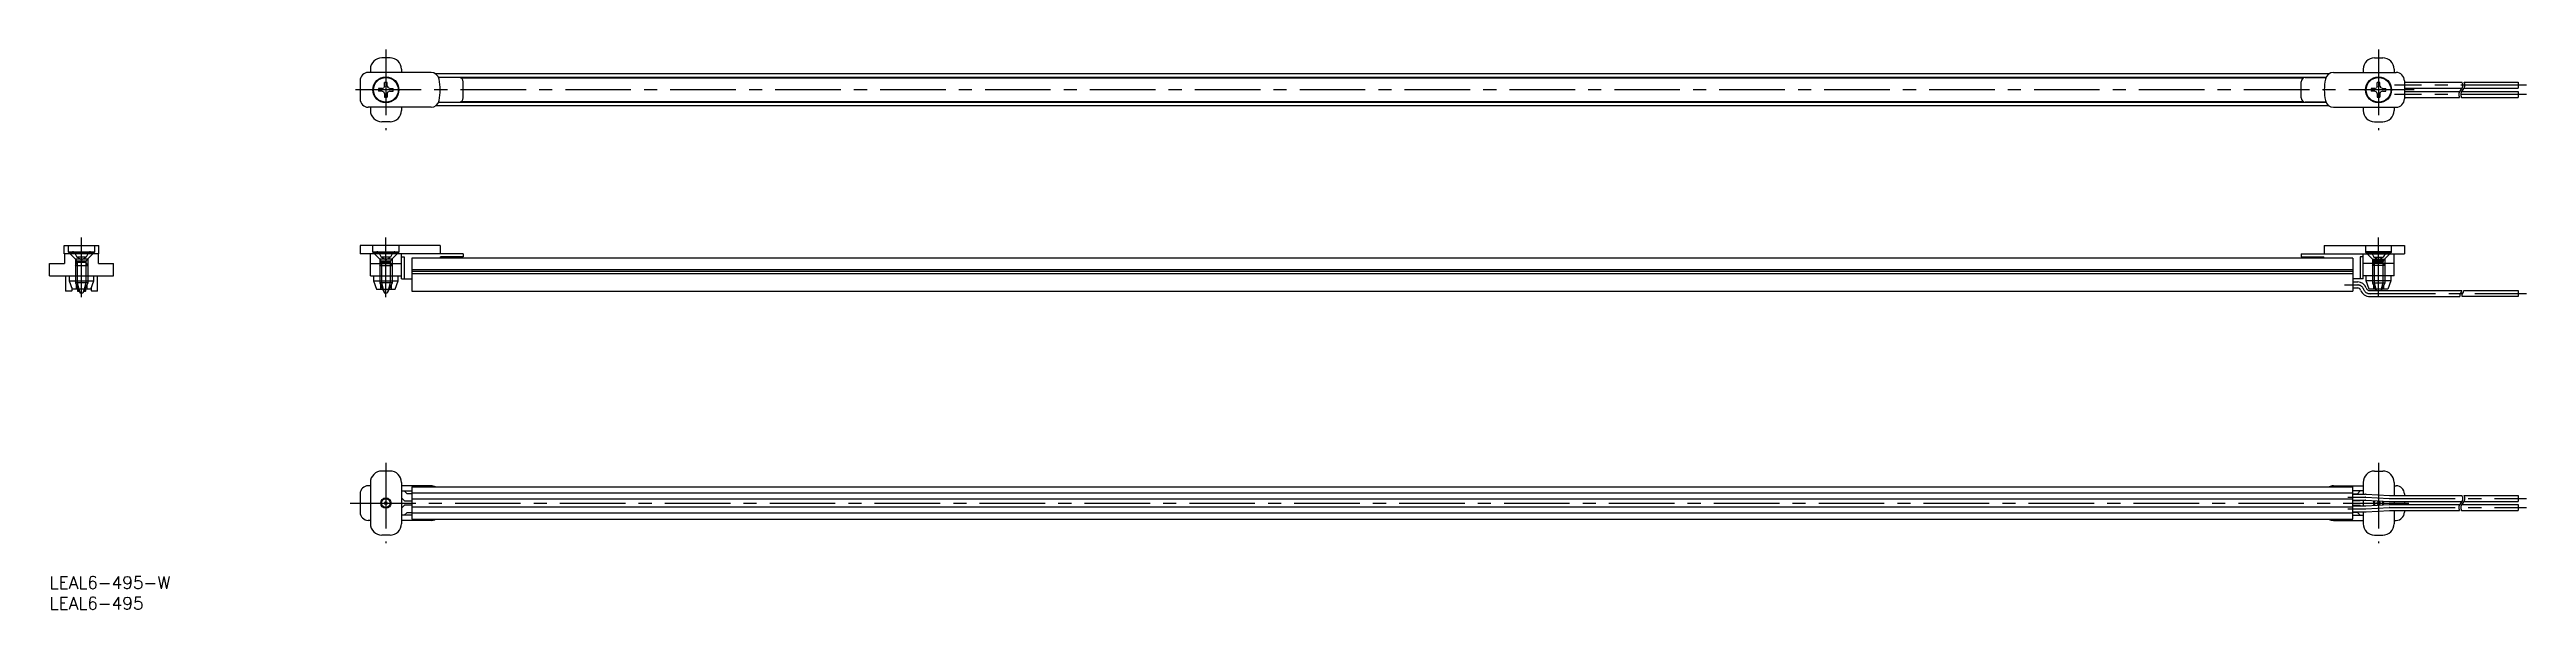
# Model space of a CAD drawing. Extents: x 0 to 600, y -8 to 128.
import ezdxf

# ---------------------------------------------------------------- set-up
doc = ezdxf.new("R2010")
doc.units = 0
doc.header["$LTSCALE"] = 0.5
doc.linetypes.add('CENTER', pattern=[50.8, 31.75, -6.35, 6.35, -6.35])
doc.linetypes.add('DASHED', pattern=[19.05, 12.7, -6.35])
for name, color, linetype in [('MSM_CENTER', 1, 'CENTER'), ('MSM_CONTINUOUS', 7, 'CONTINUOUS'), ('MSM_DASHED', 4, 'DASHED'), ('MSM_NARROW', 5, 'CONTINUOUS'), ('MSM_PART_NUMBER', 7, 'CONTINUOUS')]:
    doc.layers.add(name, color=color, linetype=linetype)
doc.styles.get("Standard").update_dxf_attribs({"font": 'txt.shx', "height": 3, "bigfont": 'bigfont.shx'})

# ---------------------------------------------------------------- blocks, each defined once
blk = doc.blocks.new('*U7')
at = {"layer": 'MSM_PART_NUMBER'}
blk.add_text('LEAL6-495-W', height=3, dxfattribs=at).set_placement((0, -3))
blk = doc.blocks.new('*U8')
at = {"layer": 'MSM_PART_NUMBER'}
blk.add_text('LEAL6-495', height=3, dxfattribs=at).set_placement((0, -8))

msp = doc.modelspace()

# ---------------------------------------------------------------- linework, layer by layer
at = {"layer": 'MSM_CENTER'}
for p, q in [((81.44, 127.5), (81.44, 108)), ((563.94, 127.5), (563.94, 108)), ((572.59, 117.75), (72.79, 117.75)), ((599.75, 118.85), (567.83, 118.85)), ((599.75, 116.65), (567.83, 116.65)), ((7.75, 67.55), (7.75, 82.05)), ((81.44, 67.55), (81.44, 82.05)), ((563.94, 67.55), (563.94, 82.05)), ((555.69, 70.53), (558.88, 70.53)), ((561.88, 68.43), (599.75, 68.43)), ((81.44, 27.5), (81.44, 8)), ((563.94, 27.5), (563.94, 8)), ((556.47, 19.15), (560.81, 19.15)), ((560.89, 19.15), (566.53, 18.85)), ((566.61, 18.85), (599.75, 18.85)), ((72.79, 17.75), (572.59, 17.75)), ((556.47, 16.35), (560.81, 16.35)), ((560.89, 16.35), (566.53, 16.65)), ((566.61, 16.65), (599.75, 16.65))]:
    msp.add_line(p, q, dxfattribs=at)
for centre, radius, start, end in [((558.88, 69.05), 1.48, 20.12523, 90), ((561.88, 70.15), 1.73, 200.12523, 270), ((560.81, 17.55), 1.6, 87, 90), ((566.61, 20.45), 1.6, 267, 270), ((560.81, 17.95), 1.6, 270, 273), ((566.61, 15.05), 1.6, 90, 93)]:
    msp.add_arc(centre, radius, start, end, dxfattribs=at)
at = {"layer": 'MSM_CONTINUOUS'}
for p, q in [((75.19, 119.95), (75.19, 115.55)), ((92.37, 121.95), (77.19, 121.95)), ((77.69, 122.75), (77.69, 121.95)), ((82.44, 125.5), (80.45, 125.5)), ((85.19, 122.75), (85.19, 121.95)), ((551.97, 121.65), (93.42, 121.65)), ((551.19, 120.75), (94.2, 120.75)), ((99.19, 120.7), (94.22, 120.7)), ((99.51, 120.65), (545.88, 120.65)), ((546.19, 120.7), (551.17, 120.7)), ((553.02, 121.95), (568.19, 121.95)), ((560.19, 122.75), (560.19, 121.95)), ((562.95, 125.5), (564.94, 125.5)), ((567.69, 122.75), (567.69, 121.95)), ((570.19, 119.95), (570.19, 115.55)), ((80.52, 118.08), (79.67, 118.07)), ((80.52, 117.42), (79.67, 117.43)), ((80.52, 118.08), (80.92, 118.27)), ((80.52, 117.42), (80.92, 117.23)), ((81.11, 118.67), (80.92, 118.27)), ((81.11, 116.83), (80.92, 117.23)), ((81.11, 118.67), (81.13, 119.52)), ((81.11, 116.83), (81.13, 115.98)), ((81.77, 118.67), (81.76, 119.52)), ((81.77, 116.83), (81.76, 115.98)), ((81.77, 118.67), (81.96, 118.27)), ((81.77, 116.83), (81.96, 117.23)), ((82.37, 118.08), (81.96, 118.27)), ((82.37, 117.42), (81.96, 117.23)), ((82.37, 118.08), (83.22, 118.07)), ((82.37, 117.42), (83.22, 117.43)), ((94.2, 114.75), (551.19, 114.75)), ((94.22, 114.8), (99.19, 114.8)), ((545.88, 114.85), (99.51, 114.85)), ((100.19, 115.8), (100.19, 119.7)), ((545.19, 115.8), (545.19, 119.7)), ((551.17, 114.8), (546.19, 114.8)), ((563.02, 118.08), (562.17, 118.07)), ((563.02, 117.42), (562.17, 117.43)), ((563.02, 118.08), (563.42, 118.27)), ((563.02, 117.42), (563.42, 117.23)), ((563.61, 118.67), (563.42, 118.27)), ((563.61, 116.83), (563.42, 117.23)), ((563.61, 118.67), (563.63, 119.52)), ((563.61, 116.83), (563.63, 115.98)), ((564.27, 118.67), (564.26, 119.52)), ((564.27, 116.83), (564.26, 115.98)), ((564.27, 118.67), (564.46, 118.27)), ((564.27, 116.83), (564.46, 117.23)), ((564.87, 118.08), (564.46, 118.27)), ((564.87, 117.42), (564.46, 117.23)), ((564.87, 118.08), (565.72, 118.07)), ((564.87, 117.42), (565.72, 117.43)), ((570.19, 119.57), (584.14, 119.57)), ((570.19, 118.12), (584.14, 118.12)), ((570.19, 117.37), (583.54, 117.37)), ((570.19, 115.92), (583.54, 115.92)), ((584.04, 117.37), (597.75, 117.37)), ((584.04, 115.92), (597.75, 115.92)), ((584.64, 119.57), (597.75, 119.57)), ((584.64, 118.12), (597.75, 118.12)), ((597.75, 119.57), (597.75, 118.12)), ((597.75, 117.37), (597.75, 115.92)), ((92.37, 113.55), (77.19, 113.55)), ((77.69, 113.55), (77.69, 112.75)), ((82.44, 110), (80.45, 110)), ((85.19, 113.55), (85.19, 112.75)), ((551.97, 113.85), (93.42, 113.85)), ((553.02, 113.55), (568.19, 113.55)), ((560.19, 113.55), (560.19, 112.75)), ((562.95, 110), (564.94, 110)), ((567.69, 113.55), (567.69, 112.75)), ((3.55, 80.05), (11.95, 80.05)), ((3.55, 78.05), (3.55, 80.05)), ((11.95, 78.05), (3.55, 78.05)), ((3.65, 78.05), (3.65, 75.75)), ((11.85, 75.75), (11.85, 78.05)), ((11.95, 78.05), (11.95, 80.05)), ((94.59, 80.05), (75.19, 80.05)), ((75.19, 80.05), (75.19, 78.05)), ((100.19, 78.05), (75.19, 78.05)), ((77.69, 72.75), (77.69, 78.05)), ((85.19, 72.05), (85.19, 78.05)), ((94.59, 80.05), (94.59, 78.05)), ((100.19, 78.05), (100.19, 77.3)), ((545.19, 78.05), (570.19, 78.05)), ((545.19, 78.05), (545.19, 77.3)), ((550.79, 80.05), (570.19, 80.05)), ((550.79, 80.05), (550.79, 78.05)), ((560.19, 72.05), (560.19, 78.05)), ((567.69, 72.75), (567.69, 78.05)), ((570.19, 80.05), (570.19, 78.05)), ((0, 75.75), (3.65, 75.75)), ((0, 72.75), (0, 75.75)), ((0, 72.75), (15.5, 72.75)), ((3.85, 72.75), (3.85, 69.1)), ((4.75, 72.75), (4.75, 71.53)), ((10.75, 71.53), (10.75, 72.75)), ((11.65, 69.1), (11.65, 72.75)), ((11.85, 75.75), (15.5, 75.75)), ((15.5, 72.75), (15.5, 75.75)), ((77.69, 75.75), (85.19, 75.75)), ((77.69, 72.75), (85.19, 72.75)), ((78.44, 72.75), (78.44, 71.53)), ((84.44, 71.53), (84.44, 72.75)), ((85.19, 77.3), (85.88, 77.3)), ((85.19, 72.05), (87.69, 72.05)), ((85.88, 77.3), (85.88, 72.05)), ((557.69, 77.05), (87.69, 77.05)), ((87.69, 77.05), (87.69, 69.05)), ((87.69, 74.28), (557.69, 74.28)), ((557.69, 73.76), (87.69, 73.76)), ((557.69, 73.24), (87.69, 73.24)), ((100.19, 77.3), (94.69, 77.3)), ((94.69, 77.05), (94.69, 77.3)), ((545.19, 77.3), (550.69, 77.3)), ((550.69, 77.05), (550.69, 77.3)), ((557.69, 77.05), (557.69, 69.05)), ((560.19, 72.05), (557.69, 72.05)), ((559.5, 77.3), (559.5, 72.05)), ((560.19, 77.3), (559.5, 77.3)), ((567.69, 75.75), (560.19, 75.75)), ((567.69, 72.75), (560.19, 72.75)), ((560.94, 71.53), (560.94, 72.75)), ((566.94, 72.75), (566.94, 71.53)), ((5.32, 69.05), (3.9, 69.05)), ((4.75, 71.53), (5.5, 69.55)), ((4.75, 71.53), (10.75, 71.53)), ((5.37, 69.89), (5.37, 69.1)), ((10, 69.55), (5.5, 69.55)), ((6.75, 69.55), (6.75, 69.1)), ((6.8, 69.05), (7.17, 69.05)), ((6.93, 69.55), (7.4, 68.55)), ((8.1, 68.55), (7.4, 68.55)), ((8.57, 69.55), (8.1, 68.55)), ((8.33, 69.05), (8.7, 69.05)), ((8.75, 69.1), (8.75, 69.55)), ((10, 69.55), (10.75, 71.53)), ((10.13, 69.1), (10.13, 69.89)), ((11.6, 69.05), (10.18, 69.05)), ((78.44, 71.53), (79.19, 69.55)), ((78.44, 71.53), (84.44, 71.53)), ((79.19, 69.55), (83.69, 69.55)), ((80.63, 69.55), (81.09, 68.55)), ((81.79, 68.55), (81.09, 68.55)), ((82.26, 69.55), (81.79, 68.55)), ((83.69, 69.55), (84.44, 71.53)), ((87.69, 69.05), (557.69, 69.05)), ((557.69, 71.25), (558.88, 71.25)), ((557.69, 69.8), (558.88, 69.8)), ((566.94, 71.53), (560.94, 71.53)), ((561.69, 69.55), (560.94, 71.53)), ((566.19, 69.55), (561.69, 69.55)), ((561.88, 69.15), (584.08, 69.15)), ((561.88, 67.7), (583.59, 67.7)), ((563.13, 69.55), (563.31, 69.15)), ((564.76, 69.55), (564.57, 69.15)), ((566.94, 71.53), (566.19, 69.55)), ((597.75, 67.7), (584.09, 67.7)), ((584.58, 69.15), (597.75, 69.15)), ((597.75, 69.15), (597.75, 67.7)), ((82.44, 25.5), (80.45, 25.5)), ((562.95, 25.5), (564.94, 25.5)), ((75.19, 19.95), (75.19, 15.55)), ((77.69, 21.95), (77.19, 21.95)), ((77.69, 22.75), (77.69, 12.75)), ((85.19, 22.75), (85.19, 12.75)), ((92.37, 21.95), (85.19, 21.95)), ((85.19, 20.7), (87.69, 20.7)), ((85.19, 19.03), (85.92, 18.3)), ((86.58, 20), (85.88, 20.7)), ((85.92, 18.3), (87.69, 18.3)), ((87.69, 20), (86.58, 20)), ((87.69, 21.65), (87.69, 13.85)), ((87.69, 21.65), (557.69, 21.65)), ((557.69, 20.13), (87.69, 20.13)), ((87.69, 18.75), (557.69, 18.75)), ((553.02, 21.95), (560.19, 21.95)), ((557.69, 13.85), (557.69, 21.65)), ((560.19, 20.7), (557.69, 20.7)), ((557.69, 20), (558.8, 20)), ((557.69, 19.88), (560.81, 19.88)), ((557.69, 18.43), (560.81, 18.43)), ((559.47, 18.3), (557.69, 18.3)), ((558.8, 20), (559.5, 20.7)), ((559.59, 18.43), (559.47, 18.3)), ((560.19, 22.75), (560.19, 19.88)), ((560.19, 18.43), (560.19, 17.08)), ((560.85, 18.42), (566.49, 18.13)), ((560.93, 19.87), (566.57, 19.58)), ((566.61, 19.58), (584.14, 19.58)), ((566.61, 18.13), (584.14, 18.13)), ((567.69, 22.75), (567.69, 19.58)), ((567.69, 21.95), (568.19, 21.95)), ((567.69, 18.13), (567.69, 17.37)), ((570.19, 19.95), (570.19, 19.58)), ((570.19, 18.13), (570.19, 17.37)), ((584.64, 19.58), (597.75, 19.58)), ((584.64, 18.13), (597.75, 18.13)), ((597.75, 19.58), (597.75, 18.13)), ((77.69, 13.55), (77.19, 13.55)), ((85.92, 17.2), (85.19, 16.47)), ((87.69, 14.8), (85.19, 14.8)), ((92.37, 13.55), (85.19, 13.55)), ((85.88, 14.8), (86.58, 15.5)), ((87.69, 17.2), (85.92, 17.2)), ((86.58, 15.5), (87.69, 15.5)), ((557.69, 16.75), (87.69, 16.75)), ((87.69, 15.37), (557.69, 15.37)), ((87.69, 13.85), (557.69, 13.85)), ((553.02, 13.55), (560.19, 13.55)), ((557.69, 17.2), (559.47, 17.2)), ((557.69, 17.08), (560.81, 17.08)), ((557.69, 15.63), (560.81, 15.63)), ((558.8, 15.5), (557.69, 15.5)), ((557.69, 14.8), (560.19, 14.8)), ((559.5, 14.8), (558.8, 15.5)), ((559.47, 17.2), (559.59, 17.08)), ((560.19, 15.63), (560.19, 12.75)), ((560.85, 17.08), (566.49, 17.37)), ((560.93, 15.63), (566.57, 15.92)), ((566.61, 17.37), (583.54, 17.37)), ((566.61, 15.92), (583.54, 15.92)), ((567.69, 15.92), (567.69, 12.75)), ((567.69, 13.55), (568.19, 13.55)), ((570.19, 15.92), (570.19, 15.55)), ((584.04, 17.37), (597.75, 17.37)), ((584.04, 15.92), (597.75, 15.92)), ((597.75, 17.37), (597.75, 15.92)), ((82.44, 10), (80.45, 10)), ((562.95, 10), (564.94, 10))]:
    msp.add_line(p, q, dxfattribs=at)
for centre, radius in [((81.44, 117.75), 3.15), ((81.44, 117.75), 3), ((563.94, 117.75), 3.15), ((563.94, 117.75), 3), ((81.44, 17.75), 1.25), ((81.44, 17.75), 0.35), ((563.94, 17.75), 0.35)]:
    msp.add_circle(centre, radius, dxfattribs=at)
for centre, radius, start, end in [((77.19, 119.95), 2, 90, 180), ((80.45, 122.75), 2.75, 90, 180), ((82.44, 122.75), 2.75, 0, 90), ((92.37, 119.95), 2, 11.80908, 90), ((81.84, 117.75), 12.75, 348.19092, 11.80908), ((99.19, 119.7), 1, 360, 90), ((546.19, 119.7), 1, 90, 180), ((563.54, 117.75), 12.75, 168.19092, 191.80908), ((553.02, 119.95), 2, 90, 168.19092), ((562.95, 122.75), 2.75, 90, 180), ((564.94, 122.75), 2.75, 0, 90), ((568.19, 119.95), 2, 0, 90), ((77.19, 115.55), 2, 180, 270), ((81.44, 117.75), 1.8, 169.8876, 190.1124), ((81.44, 117.75), 1.8, 79.8876, 100.1124), ((81.44, 117.75), 1.8, 259.8876, 280.1124), ((81.44, 117.75), 1.8, 349.8876, 10.1124), ((92.37, 115.55), 2, 270, 348.19092), ((99.19, 115.8), 1, 270, 0), ((546.19, 115.8), 1, 180, 270), ((553.02, 115.55), 2, 191.80908, 270), ((563.94, 117.75), 1.8, 169.8876, 190.1124), ((563.94, 117.75), 1.8, 79.8876, 100.1124), ((563.94, 117.75), 1.8, 259.8876, 280.1124), ((563.94, 117.75), 1.8, 349.8876, 10.1124), ((568.19, 115.55), 2, 270, 0), ((80.45, 112.75), 2.75, 180, 270), ((82.44, 112.75), 2.75, 270, 0), ((562.95, 112.75), 2.75, 180, 270), ((564.94, 112.75), 2.75, 270, 0), ((3.9, 69.1), 0.05, 180, 270), ((5.32, 69.1), 0.05, 270, 0), ((6.8, 69.1), 0.05, 180, 270), ((8.7, 69.1), 0.05, 270, 0), ((10.18, 69.1), 0.05, 180, 270), ((11.6, 69.1), 0.05, 270, 0), ((558.88, 69.05), 2.2, 20.12523, 90), ((558.88, 69.05), 0.75, 20.12523, 90), ((561.88, 70.15), 2.45, 200.12523, 270), ((561.88, 70.15), 1, 200.12523, 270), ((80.45, 22.75), 2.75, 90, 180), ((82.44, 22.75), 2.75, 0, 90), ((562.95, 22.75), 2.75, 90, 180), ((564.94, 22.75), 2.75, 0, 90), ((77.19, 19.95), 2, 90, 180), ((92.37, 19.95), 2, 58.21166, 90), ((553.02, 19.95), 2, 90, 121.78834), ((560.81, 17.55), 2.33, 87, 90), ((560.81, 17.55), 0.875, 87, 90), ((563.94, 17.75), 1.25, 152.86838, 207.13161), ((563.94, 17.75), 1.25, 338.86839, 21.13162), ((566.61, 20.45), 2.33, 267, 270), ((566.61, 20.45), 0.875, 267, 270), ((568.19, 19.95), 2, 0, 90), ((77.19, 15.55), 2, 180, 270), ((80.45, 12.75), 2.75, 180, 270), ((82.44, 12.75), 2.75, 270, 0), ((92.37, 15.55), 2, 270, 301.78832), ((553.02, 15.55), 2, 238.21168, 270), ((562.95, 12.75), 2.75, 180, 270), ((560.81, 17.95), 0.875, 270, 273), ((560.81, 17.95), 2.33, 270, 273), ((564.94, 12.75), 2.75, 270, 0), ((566.61, 15.05), 2.33, 90, 93), ((566.61, 15.05), 0.875, 90, 93), ((568.19, 15.55), 2, 270, 0)]:
    msp.add_arc(centre, radius, start, end, dxfattribs=at)
at = {"layer": 'MSM_DASHED'}
for p, q in [((4.6, 78.45), (4.6, 80.05)), ((6.47, 76.58), (4.6, 78.45)), ((10.9, 78.45), (4.6, 78.45)), ((4.75, 78.55), (10.75, 78.55)), ((4.75, 78.55), (4.75, 78.3)), ((4.75, 78.3), (10.75, 78.3)), ((6.12, 78.22), (6.6, 77.23)), ((9.38, 78.22), (8.89, 77.23)), ((10.9, 78.45), (9.03, 76.58)), ((10.75, 78.3), (10.75, 78.55)), ((10.9, 80.05), (10.9, 78.45)), ((78.29, 78.45), (78.29, 80.05)), ((80.16, 76.58), (78.29, 78.45)), ((84.59, 78.45), (78.29, 78.45)), ((78.44, 78.55), (84.44, 78.55)), ((78.44, 78.55), (78.44, 78.3)), ((78.44, 78.3), (84.44, 78.3)), ((79.81, 78.22), (80.3, 77.23)), ((83.08, 78.22), (82.59, 77.23)), ((84.59, 78.45), (82.73, 76.58)), ((84.44, 78.3), (84.44, 78.55)), ((84.59, 80.05), (84.59, 78.45)), ((560.79, 80.05), (560.79, 78.45)), ((560.79, 78.45), (562.66, 76.58)), ((560.79, 78.45), (567.09, 78.45)), ((566.94, 78.55), (560.94, 78.55)), ((560.94, 78.3), (560.94, 78.55)), ((566.94, 78.3), (560.94, 78.3)), ((562.31, 78.22), (562.8, 77.23)), ((565.58, 78.22), (565.09, 77.23)), ((565.23, 76.58), (567.09, 78.45)), ((566.94, 78.55), (566.94, 78.3)), ((567.09, 78.45), (567.09, 80.05)), ((9.25, 76.8), (6.25, 76.8)), ((6.25, 76.8), (6.25, 71.02)), ((6.25, 75.24), (6.7, 76.02)), ((6.25, 75.24), (9.25, 75.24)), ((8.89, 77.23), (6.6, 77.23)), ((7.75, 76.62), (6.6, 77.23)), ((6.7, 76.35), (8.8, 76.35)), ((6.7, 76.02), (8.8, 76.02)), ((6.7, 76.02), (6.7, 71.02)), ((7.75, 76.62), (8.89, 77.23)), ((9.25, 75.24), (8.8, 76.02)), ((8.8, 76.02), (8.8, 71.02)), ((9.25, 76.8), (9.25, 71.02)), ((82.94, 76.8), (79.94, 76.8)), ((79.94, 76.8), (79.94, 71.02)), ((79.94, 75.24), (80.39, 76.02)), ((79.94, 75.24), (82.94, 75.24)), ((81.44, 76.62), (80.3, 77.23)), ((82.59, 77.23), (80.3, 77.23)), ((80.39, 76.35), (82.49, 76.35)), ((80.39, 76.02), (82.49, 76.02)), ((80.39, 76.02), (80.39, 71.02)), ((81.44, 76.62), (82.59, 77.23)), ((82.94, 75.24), (82.49, 76.02)), ((82.49, 76.02), (82.49, 71.02)), ((82.94, 76.8), (82.94, 71.02)), ((562.44, 76.8), (565.44, 76.8)), ((562.44, 76.8), (562.44, 71.02)), ((562.44, 75.24), (562.89, 76.02)), ((565.44, 75.24), (562.44, 75.24)), ((563.94, 76.62), (562.8, 77.23)), ((562.8, 77.23), (565.09, 77.23)), ((564.99, 76.35), (562.89, 76.35)), ((564.99, 76.02), (562.89, 76.02)), ((562.89, 76.02), (562.89, 71.02)), ((563.94, 76.62), (565.09, 77.23)), ((565.44, 75.24), (564.99, 76.02)), ((564.99, 76.02), (564.99, 71.02)), ((565.44, 76.8), (565.44, 71.02)), ((9.25, 71.02), (6.25, 71.02)), ((6.25, 71.02), (6.93, 69.55)), ((6.5, 69.55), (6.5, 70.48)), ((6.7, 71.02), (7.12, 69.55)), ((8.8, 71.02), (8.38, 69.55)), ((9.25, 71.02), (8.57, 69.55)), ((9, 70.48), (9, 69.55)), ((82.94, 71.02), (79.94, 71.02)), ((79.94, 71.02), (80.63, 69.55)), ((80.19, 69.55), (80.19, 70.48)), ((80.39, 71.02), (80.81, 69.55)), ((82.49, 71.02), (82.08, 69.55)), ((82.94, 71.02), (82.26, 69.55)), ((82.69, 70.48), (82.69, 69.55)), ((562.44, 71.02), (565.44, 71.02)), ((562.44, 71.02), (563.13, 69.55)), ((562.69, 70.48), (562.69, 69.55)), ((562.89, 71.02), (563.31, 69.55)), ((564.99, 71.02), (564.58, 69.55)), ((565.44, 71.02), (564.76, 69.55)), ((565.19, 69.55), (565.19, 70.48))]:
    msp.add_line(p, q, dxfattribs=at)
for centre, radius, start, end in [((5.58, 77.95), 0.6, 26.3, 90), ((9.92, 77.95), 0.6, 90, 153.7), ((79.27, 77.95), 0.6, 26.3, 90), ((83.62, 77.95), 0.6, 90, 153.7), ((561.77, 77.95), 0.6, 26.3, 90), ((566.12, 77.95), 0.6, 90, 153.7), ((5.9, 76.02), 0.8, 0, 45), ((9.6, 76.02), 0.8, 135, 180), ((79.59, 76.02), 0.8, 0, 45), ((83.29, 76.02), 0.8, 135, 180), ((562.09, 76.02), 0.8, 0, 45), ((565.79, 76.02), 0.8, 135, 180)]:
    msp.add_arc(centre, radius, start, end, dxfattribs=at)
at = {"layer": 'MSM_NARROW'}
for p, q in [((7.12, 69.55), (7.4, 68.55)), ((8.38, 69.55), (8.1, 68.55)), ((80.81, 69.55), (81.09, 68.55)), ((82.08, 69.55), (81.79, 68.55)), ((563.31, 69.55), (563.42, 69.15)), ((564.58, 69.55), (564.46, 69.15))]:
    msp.add_line(p, q, dxfattribs=at)
msp.add_circle((81.44, 17.75), 1.05, dxfattribs=at)
for centre, radius, start, end in [((584.83, 116.65), 1.48, 131.96921, 209.34301), ((582.85, 118.85), 1.48, 311.96921, 29.34301), ((585.33, 116.65), 1.48, 131.96921, 209.34301), ((583.35, 118.85), 1.48, 311.96921, 29.34301), ((584.33, 68), 0.739, 131.87554, 203.96281), ((583.34, 69.1), 0.739, 311.87554, 3.88135), ((584.83, 68), 0.739, 131.87554, 203.96281), ((583.84, 69.1), 0.739, 311.87554, 3.88135), ((563.94, 17.75), 1.05, 147.87561, 212.12439), ((563.94, 17.75), 1.05, 333.87561, 26.12439), ((582.85, 18.85), 1.48, 311.96921, 29.34302), ((583.35, 18.85), 1.48, 311.96921, 29.34302), ((584.83, 16.65), 1.48, 131.96921, 209.34301), ((585.33, 16.65), 1.48, 131.96921, 209.34301)]:
    msp.add_arc(centre, radius, start, end, dxfattribs=at)

# ---------------------------------------------------------------- block references
at = {"layer": 'MSM_CONTINUOUS'}
for name in ['*U7', '*U8']:
    msp.add_blockref(name, (0, 0), dxfattribs=at)

doc.saveas('drawing.dxf')
